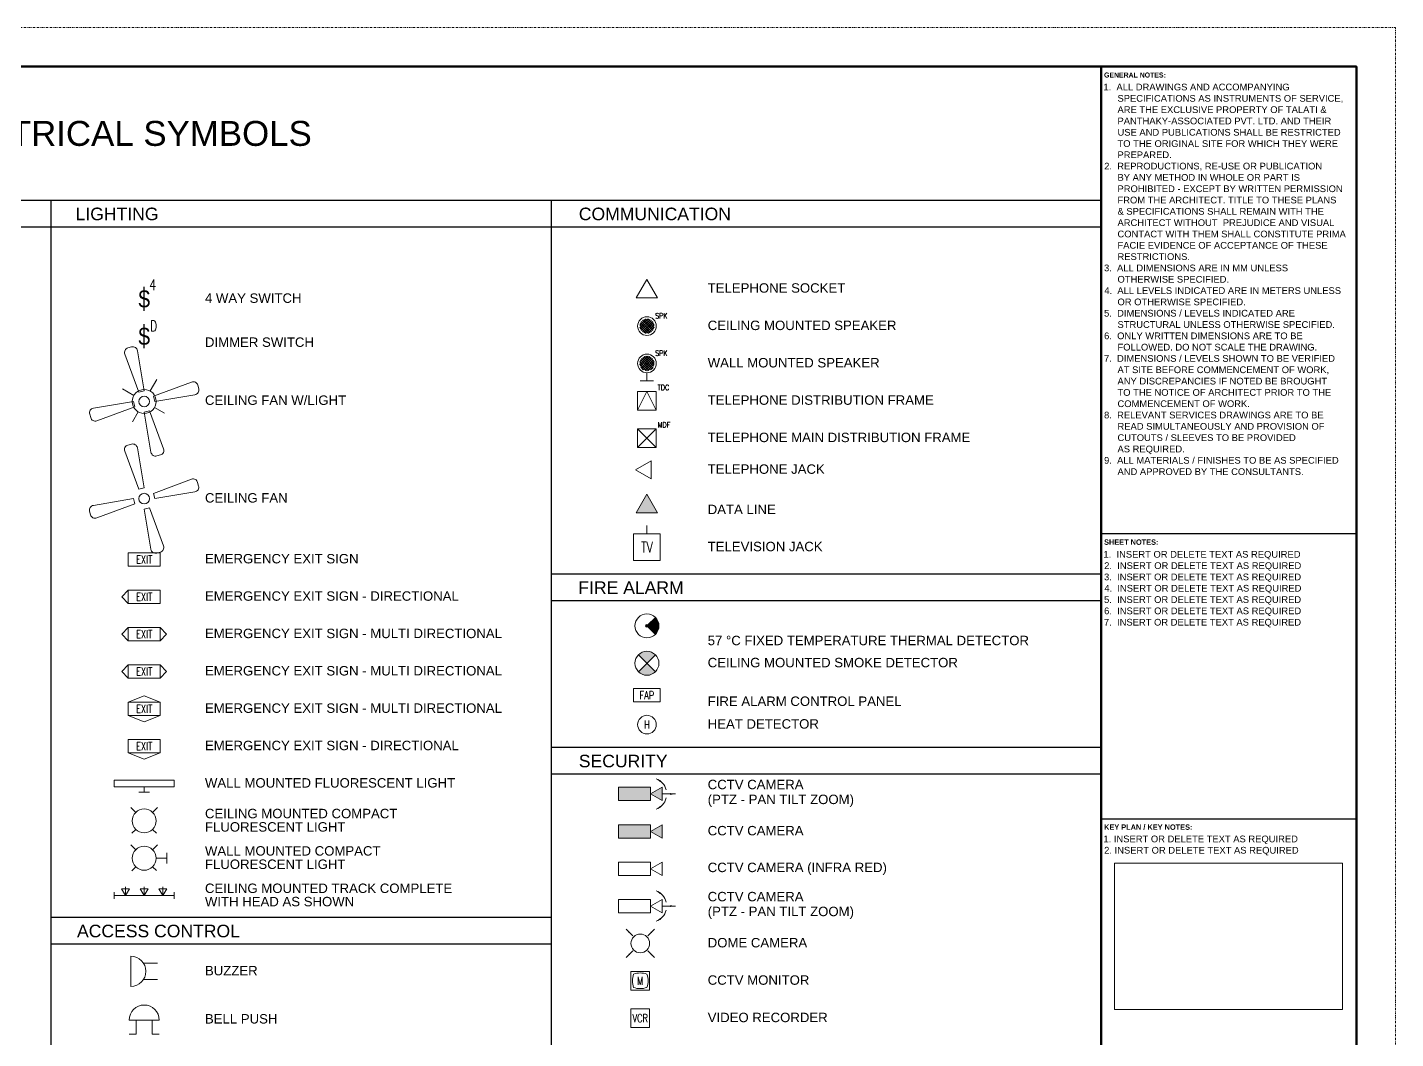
# Paper-space layout 'Symbols A2-2' of a CAD drawing. Header units: millimetres. Extents: x 0 to 597, y -80 to 435.
# Drawn here: x 248.6 to 597, y 177.5 to 435 of the extents above; entities that cross this region are included whole.
import ezdxf
from ezdxf.enums import TextEntityAlignment as Align

# ---------------------------------------------------------------- set-up
doc = ezdxf.new("R2010")
doc.units = ezdxf.units.MM
doc.linetypes.add('DASHDOT', pattern=[1, 0.5, -0.25, 0, -0.25])
for name, color, linetype, lineweight in [('E-ACCS', 152, 'Continuous', 5), ('E-CCTV', 8, 'Continuous', 5), ('E-CCTV-IDEN', 4, 'Continuous', 5), ('E-COMM', 255, 'Continuous', 5), ('E-COMM-IDEN', 4, 'Continuous', 5), ('E-LITE', 24, 'Continuous', 5), ('E-LITE-IDEN', 4, 'Continuous', 5), ('F-FIRE', 6, 'Continuous', 9), ('F-FIRE-IDEN', 4, 'Continuous', 9), ('G-ANNO-TEXT', 3, 'Continuous', 15), ('G-ANNO-TEXT-BOLD', 1, 'Continuous', 15), ('G-ANNO-TTLB', 7, 'Continuous', 50), ('G-PAPR-MEDM', 6, 'Continuous', 30), ('G-PAPR-THCK', 4, 'Continuous', 100), ('G-PAPR-THIN', 20, 'Continuous', 5)]:
    doc.layers.add(name, color=color, linetype=linetype, lineweight=lineweight)
doc.layers.add('G-ANNO-REFR', color=253, linetype='DASHDOT', lineweight=5, plot=False)
doc.styles.add('LLARGE', font='arial.ttf', dxfattribs={"height": 6.35})
doc.styles.add('MEDIUM', font='arial.ttf', dxfattribs={"height": 3.2})
doc.styles.add('NOTES', font='arial.ttf', dxfattribs={"height": 2})
doc.styles.add('NOTES_ROMANS', font='romans.shx', dxfattribs={"width": 0.75})
doc.styles.add('Small text', font='arial.ttf', dxfattribs={"height": 2.4})
doc.styles.get("Standard").update_dxf_attribs({"font": 'swissc.ttf'})
doc.styles.add('SUB-TITLE', font='swisscb.ttf')
doc.styles.add('SUB-TITLE-2', font='swissc.ttf')
doc.styles.add('TITLE', font='swisscb.ttf')

# ---------------------------------------------------------------- blocks, each defined once
blk = doc.blocks.new('KEY CONTAINER')
blk.add_lwpolyline([(0, 0), (67.86, 0), (67.86, 43.58), (0, 43.58)], close=True)
blk = doc.blocks.new('*U221')
at = {"layer": 'G-ANNO-REFR'}
blk.add_lwpolyline([(0, 0), (597, 0), (597, 435), (0, 435)], close=True, dxfattribs=at)
at = {"layer": 'G-PAPR-MEDM'}
for points in [[(522, 306.09), (587, 306.09)], [(522, 233.49), (587, 233.49)]]:
    blk.add_lwpolyline(points, dxfattribs=at)
at = {"layer": 'G-PAPR-THCK'}
blk.add_lwpolyline([(20, 425), (587, 425), (587, 10), (20, 10)], close=True, dxfattribs=at)
blk.add_lwpolyline([(522, 10), (522, 425)], dxfattribs=at)
at = {"layer": 'G-PAPR-THIN'}
blk.add_lwpolyline([(522, 425), (587, 425), (587, 10), (522, 10)], close=True, dxfattribs=at)
at = {"layer": 'G-PAPR-THIN', "xscale": 0.8552631579099921, "yscale": 0.8552631579099921, "zscale": 0.8552631579099921}
blk.add_blockref('KEY CONTAINER', (525.42, 184.92), dxfattribs=at)
at = {"layer": 'G-ANNO-TEXT'}
for tag, p, height, style in [('GENERAL_NOTES_001', (522.6, 418.95), 1.71, 'NOTES'), ('GENERAL_NOTES_002', (522.86, 416.07), 1.71, 'NOTES'), ('GENERAL_NOTES_003', (522.86, 413.19), 1.71, 'NOTES'), ('GENERAL_NOTES_004', (522.86, 410.31), 1.71, 'NOTES'), ('GENERAL_NOTES_005', (522.86, 407.43), 1.71, 'NOTES'), ('GENERAL_NOTES_006', (522.86, 404.55), 1.71, 'NOTES'), ('GENERAL_NOTES_007', (522.86, 401.7), 1.71, 'NOTES'), ('GENERAL_NOTES_008', (522.79, 398.82), 1.71, 'NOTES'), ('GENERAL_NOTES_009', (522.86, 395.93), 1.71, 'NOTES'), ('GENERAL_NOTES_010', (522.86, 393.05), 1.71, 'NOTES'), ('GENERAL_NOTES_011', (522.86, 390.17), 1.71, 'NOTES'), ('GENERAL_NOTES_012', (522.86, 387.29), 1.71, 'NOTES'), ('GENERAL_NOTES_013', (522.86, 384.41), 1.71, 'NOTES'), ('GENERAL_NOTES_014', (522.86, 381.53), 1.71, 'NOTES'), ('GENERAL_NOTES_015', (522.86, 378.65), 1.71, 'NOTES'), ('GENERAL_NOTES_016', (522.86, 375.77), 1.71, 'NOTES'), ('GENERAL_NOTES_017', (522.75, 372.89), 1.71, 'NOTES'), ('GENERAL_NOTES_018', (522.86, 370), 1.71, 'NOTES'), ('GENERAL_NOTES_019', (522.82, 367.12), 1.71, 'NOTES'), ('GENERAL_NOTES_020', (522.86, 364.24), 1.71, 'NOTES'), ('GENERAL_NOTES_021', (522.76, 361.36), 1.71, 'NOTES'), ('GENERAL_NOTES_022', (522.86, 358.48), 1.71, 'NOTES'), ('GENERAL_NOTES_023', (522.77, 355.6), 1.71, 'NOTES'), ('GENERAL_NOTES_024', (522.86, 352.72), 1.71, 'NOTES'), ('GENERAL_NOTES_025', (522.74, 349.84), 1.71, 'NOTES'), ('GENERAL_NOTES_026', (522.86, 346.96), 1.71, 'NOTES'), ('GENERAL_NOTES_027', (522.86, 344.07), 1.71, 'NOTES'), ('GENERAL_NOTES_028', (522.86, 341.19), 1.71, 'NOTES'), ('GENERAL_NOTES_029', (522.86, 338.31), 1.71, 'NOTES'), ('GENERAL_NOTES_030', (522.76, 335.43), 1.71, 'NOTES'), ('GENERAL_NOTES_031', (522.86, 332.55), 1.71, 'NOTES'), ('GENERAL_NOTES_032', (522.86, 329.67), 1.71, 'NOTES'), ('GENERAL_NOTES_033', (522.86, 326.79), 1.71, 'NOTES'), ('GENERAL_NOTES_034', (522.76, 323.91), 1.71, 'NOTES'), ('GENERAL_NOTES_035', (522.86, 321.02), 1.71, 'NOTES'), ('SHEET_NOTES_001', (522.6, 299.97), 1.71, 'NOTES'), ('SHEET_NOTES_002', (522.79, 297.09), 1.71, 'NOTES'), ('SHEET_NOTES_003', (522.75, 294.21), 1.71, 'NOTES'), ('SHEET_NOTES_004', (522.82, 291.33), 1.71, 'NOTES'), ('SHEET_NOTES_005', (522.76, 288.45), 1.71, 'NOTES'), ('SHEET_NOTES_006', (522.77, 285.57), 1.71, 'NOTES'), ('SHEET_NOTES_007', (522.74, 282.68), 1.71, 'NOTES'), ('KEY_NOTES_001', (522.6, 227.5), 1.71, 'NOTES'), ('KEY_NOTES_002', (522.79, 224.62), 1.71, 'NOTES'), ('CLIENTNAME', (522.76, 103.62), 2.57, 'SUB-TITLE-2'), ('CLIENTADDRESS1', (522.76, 100.14), 1.71, 'SUB-TITLE-2'), ('CLIENTADDRESS2', (522.76, 97.24), 1.71, 'SUB-TITLE-2'), ('CLIENTPHONE', (522.76, 94.39), 1.71, 'SUB-TITLE-2'), ('DRAWING_NO', (538.25, 58.25), 3.42, 'SUB-TITLE-2')]:
    blk.add_attdef(tag, p, '', height=height, dxfattribs=dict(at, style=style))
at = {"layer": 'G-ANNO-TEXT', "style": 'SUB-TITLE-2'}
for tag, p in [('REV_NO14', (524.7, 172.4)), ('REV_DATE14', (532.24, 172.4)), ('DRAWN_BY14', (542.01, 172.4)), ('CHECKED_BY14', (552.92, 172.4)), ('REV_NO13', (524.7, 168.98)), ('REV_DATE13', (532.24, 168.98)), ('DRAWN_BY13', (542.01, 168.98)), ('CHECKED_BY13', (552.92, 168.98)), ('REV_NO12', (524.7, 165.56)), ('REV_DATE12', (532.24, 165.56)), ('DRAWN_BY12', (542.01, 165.56)), ('CHECKED_BY12', (552.92, 165.56)), ('REV_NO11', (524.7, 162.14)), ('REV_DATE11', (532.24, 162.14)), ('DRAWN_BY11', (542.01, 162.14)), ('CHECKED_BY11', (552.92, 162.14)), ('REV_NO10', (524.7, 158.72)), ('REV_DATE10', (532.24, 158.72)), ('DRAWN_BY10', (542.01, 158.72)), ('CHECKED_BY10', (552.92, 158.72)), ('REV_NO9', (524.7, 155.3)), ('REV_DATE9', (532.24, 155.3)), ('DRAWN_BY9', (542.01, 155.3)), ('CHECKED_BY9', (552.92, 155.3)), ('REV_NO8', (524.7, 151.88)), ('REV_DATE8', (532.24, 151.88)), ('DRAWN_BY8', (542.01, 151.88)), ('CHECKED_BY8', (552.92, 151.88)), ('REV_NO7', (524.7, 148.46)), ('REV_DATE7', (532.24, 148.46)), ('DRAWN_BY7', (542.01, 148.46)), ('CHECKED_BY7', (552.92, 148.46)), ('REV_NO6', (524.7, 145.03)), ('REV_DATE6', (532.24, 145.03)), ('DRAWN_BY6', (542.01, 145.03)), ('CHECKED_BY6', (552.92, 145.03)), ('REV_NO5', (524.7, 141.61)), ('REV_DATE5', (532.24, 141.61)), ('DRAWN_BY5', (542.01, 141.61)), ('CHECKED_BY5', (552.92, 141.61)), ('REV_NO4', (524.7, 138.19)), ('REV_DATE4', (532.24, 138.19)), ('DRAWN_BY4', (542.01, 138.19)), ('CHECKED_BY4', (552.92, 138.19)), ('REV_NO3', (524.7, 134.77)), ('REV_DATE3', (532.24, 134.77)), ('DRAWN_BY3', (542.01, 134.77)), ('CHECKED_BY3', (552.92, 134.77)), ('REV_NO2', (524.7, 131.35)), ('REV_DATE2', (532.24, 131.35)), ('DRAWN_BY2', (542.01, 131.35)), ('CHECKED_BY2', (552.92, 131.35)), ('REV_NO1', (524.7, 127.93)), ('REV_DATE1', (532.24, 127.93)), ('DRAWN_BY1', (542.01, 127.93)), ('CHECKED_BY1', (552.92, 127.93)), ('REV_NO0', (524.7, 124.51)), ('REV_DATE0', (532.24, 124.51)), ('DRAWN_BY0', (542.01, 124.51)), ('CHECKED_BY0', (552.92, 124.51))]:
    blk.add_attdef(tag, text='', height=1.37, dxfattribs=at).set_placement(p, align=Align.MIDDLE)
for tag, p in [('REV_DESCRIPTION14', (559.75, 172.4)), ('REV_DESCRIPTION13', (559.75, 168.98)), ('REV_DESCRIPTION12', (559.75, 165.56)), ('REV_DESCRIPTION11', (559.75, 162.14)), ('REV_DESCRIPTION10', (559.75, 158.72)), ('REV_DESCRIPTION9', (559.75, 155.3)), ('REV_DESCRIPTION8', (559.75, 151.88)), ('REV_DESCRIPTION7', (559.75, 148.46)), ('REV_DESCRIPTION6', (559.75, 145.03)), ('REV_DESCRIPTION5', (559.75, 141.61)), ('REV_DESCRIPTION4', (559.75, 138.19)), ('REV_DESCRIPTION3', (559.75, 134.77)), ('REV_DESCRIPTION2', (559.75, 131.35)), ('REV_DESCRIPTION1', (559.75, 127.93)), ('REV_DESCRIPTION0', (559.75, 124.51))]:
    blk.add_attdef(tag, text='', height=1.37, dxfattribs=at).set_placement(p, align=Align.MIDDLE_LEFT)
for tag, p in [('PROJECT_NAME1', (538.25, 91.88)), ('PROJECT_NAME2', (538.25, 88.46)), ('PROJECT_CODE', (538.25, 84.41)), ('RELEASE', (538.25, 80.62)), ('STAGE', (538.25, 76.76)), ('DRAWING_TITLE', (538.25, 72.91))]:
    blk.add_attdef(tag, text='', height=2.05, dxfattribs=at).set_placement(p, align=Align.TOP_LEFT)
at = {"layer": 'G-ANNO-TEXT'}
for tag, height, style, p in [('CURRENT_REV', 3.42, 'TITLE', (579.3, 58.25)), ('DRAWN_BY', 2.05, 'SUB-TITLE-2', (529.7, 50.63)), ('CHECKED_BY', 2.05, 'SUB-TITLE-2', (545.95, 50.63)), ('SCALE', 2.05, 'SUB-TITLE-2', (563.05, 50.63)), ('ISSUE_DATE', 2.05, 'SUB-TITLE-2', (579.3, 50.63))]:
    blk.add_attdef(tag, text='', height=height, dxfattribs=dict(at, style=style)).set_placement(p, align=Align.CENTER)
at = {"layer": 'G-ANNO-TEXT', "style": 'SUB-TITLE'}
blk.add_attdef('FILE_NAME', text='', height=1.37, rotation=90, dxfattribs=at).set_placement((587.85, 19.35), align=Align.TOP_LEFT)
at = {"layer": 'G-PAPR-MEDM', "style": 'TITLE'}
blk.add_text('GENERAL NOTES:', height=1.2829, dxfattribs=at).set_placement((522.76, 422.22))
at = {"layer": 'G-PAPR-MEDM', "lineweight": 50, "style": 'TITLE'}
for s, p in [('SHEET NOTES:', (522.76, 303.25)), ('KEY PLAN / KEY NOTES:', (522.76, 230.68))]:
    blk.add_text(s, height=1.3684, dxfattribs=at).set_placement(p)
blk = doc.blocks.new('4 WAY SWITCH')
at = {"lineweight": -3}
blk.add_line((0, 0), (0, 9), dxfattribs=at)
at = {"style": 'NOTES_ROMANS', "width": 0.75}
blk.add_text('4', height=4, dxfattribs=at).set_placement((1.88, 9.82), align=Align.MIDDLE_LEFT)
blk.add_text('S', height=6.3).set_placement((0, 4.5), align=Align.MIDDLE)
blk = doc.blocks.new('DIMMER SWITCH')
at = {"lineweight": -3}
blk.add_line((0, 0), (0, 9), dxfattribs=at)
at = {"style": 'NOTES_ROMANS', "width": 0.75}
blk.add_text('D', height=4, dxfattribs=at).set_placement((2.2, 8.35), align=Align.MIDDLE_LEFT)
blk.add_text('S', height=6.3).set_placement((0, 4.5), align=Align.MIDDLE)
blk = doc.blocks.new('CEILING FAN')
for p, q in [((-0.68, 20.94), (0.73, 20.94)), ((-20.94, -0.68), (-20.94, 0.73)), ((-3.87, -1), (-3.87, 1.02)), ((-1, 3.87), (1.02, 3.87)), ((3.87, 1), (3.87, -1.02)), ((20.94, 0.68), (20.94, -0.73)), ((1, -3.87), (-1.02, -3.87)), ((0.68, -20.94), (-0.73, -20.94))]:
    blk.add_line(p, q)
at = {"lineweight": -2}
for p, q in [((-1, 3.87), (-2.42, 19.03)), ((1.02, 3.87), (2.47, 19.02)), ((-3.87, 1.02), (-19.02, 2.47)), ((3.87, 1), (19.03, 2.42)), ((-3.87, -1), (-19.03, -2.42)), ((-1.02, -3.87), (-2.47, -19.02)), ((1, -3.87), (2.42, -19.03)), ((3.87, -1.02), (19.02, -2.47))]:
    blk.add_line(p, q, dxfattribs=at)
blk.add_circle((0, 0), 2, dxfattribs=at)
for centre, start, end in [((-0.68, 19.19), 90, 185.3597), ((0.73, 19.19), 354.5375, 90), ((-19.19, 0.73), 84.5375, 180), ((19.19, 0.68), 0, 95.3597), ((-19.19, -0.68), 180, 275.3597), ((19.19, -0.73), 264.5375, 0), ((-0.73, -19.19), 174.5375, 270), ((0.68, -19.19), 270, 5.3597)]:
    blk.add_arc(centre, 1.75, start, end, dxfattribs=at)
blk = doc.blocks.new('CEILING FAN W-LIGHT')
for p, q in [((-0.68, 20.94), (0.73, 20.94)), ((-20.94, -0.68), (-20.94, 0.73)), ((-3.87, -1), (-3.87, 1.02)), ((-1, 3.87), (1.02, 3.87)), ((3.87, 1), (3.87, -1.02)), ((20.94, 0.68), (20.94, -0.73)), ((1, -3.87), (-1.02, -3.87)), ((0.68, -20.94), (-0.73, -20.94))]:
    blk.add_line(p, q)
at = {"lineweight": -2}
for p, q in [((-1, 3.87), (-2.42, 19.03)), ((1.02, 3.87), (2.47, 19.02)), ((-3.17, 3.17), (-6.67, 6.67)), ((3.22, 3.22), (6.7, 6.7)), ((-3.87, 1.02), (-19.02, 2.47)), ((3.87, 1), (19.03, 2.42)), ((-3.87, -1), (-19.03, -2.42)), ((-3.22, -3.22), (-6.2, -6.2)), ((-1.02, -3.87), (-2.47, -19.02)), ((1, -3.87), (2.42, -19.03)), ((3.17, -3.17), (6.19, -6.19)), ((3.87, -1.02), (19.02, -2.47))]:
    blk.add_line(p, q, dxfattribs=at)
for radius in [4.49, 2]:
    blk.add_circle((0, 0), radius, dxfattribs=at)
for centre, start, end in [((-0.68, 19.19), 90, 185.3597), ((0.73, 19.19), 354.5375, 90), ((-19.19, 0.73), 84.5375, 180), ((19.19, 0.68), 0, 95.3597), ((-19.19, -0.68), 180, 275.3597), ((19.19, -0.73), 264.5375, 0), ((-0.73, -19.19), 174.5375, 270), ((0.68, -19.19), 270, 5.3597)]:
    blk.add_arc(centre, 1.75, start, end, dxfattribs=at)
blk = doc.blocks.new('TELEPHONE JACK')
for p, q in [((5.85, 3.38), (0, 0)), ((0, 0), (5.85, -3.38)), ((5.85, -3.38), (5.85, 3.38))]:
    blk.add_line(p, q)
blk = doc.blocks.new('TELEVISION JACK')
blk.add_line((0, 10), (0, 13.17))
blk.add_lwpolyline([(-5, 0), (-5, 10), (5, 10), (5, 0)], close=True)
at = {"style": 'NOTES_ROMANS', "width": 0.75}
blk.add_text('TV', height=4, dxfattribs=at).set_placement((0, 5), align=Align.MIDDLE_CENTER)
blk = doc.blocks.new('Buzzer')
for p, q in [((0, 5.63), (0, -5.63)), ((4.76, 3), (10, 3)), ((4.76, -3), (10, -3))]:
    blk.add_line(p, q)
blk.add_arc((0, 0), 5.63, 270, 90)
blk = doc.blocks.new('Bell Push')
for p, q in [((-5.63, 5.24), (5.63, 5.24)), ((-3, 5.24), (-3, 0)), ((3, 5.24), (3, 0)), ((-3, 0), (-5.63, 0)), ((3, 0), (5.63, 0))]:
    blk.add_line(p, q)
blk.add_arc((0, 5.24), 5.63, 0, 180)
blk = doc.blocks.new('Data Line')
h = blk.add_hatch(color=256)
h.dxf.hatch_style = 1
h.paths.add_polyline_path([(0, 6.93), (-4, 0), (4, 0)])
blk.add_lwpolyline([(0, 6.93), (-4, 0), (4, 0)], close=True)
blk = doc.blocks.new('Wall Mounted Fluorescent Light')
for p, q in [((11.24, 1.25), (-11.24, 1.25)), ((-11.24, 1.25), (-11.24, -1.25)), ((11.24, 1.25), (11.24, -1.25)), ((11.24, -1.25), (-11.24, -1.25)), ((-2, -3.25), (2, -3.25)), ((0, -1.25), (0, -3.25))]:
    blk.add_line(p, q)
blk = doc.blocks.new('CEILING MOUNTED COMPACT FLUORESCENT LIGHT')
at = {"lineweight": -2}
for p, q in [((-3.17, 3.17), (-5, 5)), ((3.17, 3.17), (5.02, 5.02)), ((-3.17, -3.17), (-4.65, -4.65)), ((3.17, -3.17), (4.64, -4.64))]:
    blk.add_line(p, q, dxfattribs=at)
blk.add_circle((0, 0), 4.49, dxfattribs=at)
blk = doc.blocks.new('WALL MOUNTED COMPACT FLUORESCENT LIGHT')
at = {"lineweight": -2}
for p, q in [((-3.17, 3.17), (-5, 5)), ((3.17, 3.17), (5.02, 5.02)), ((-3.17, -3.17), (-4.65, -4.65)), ((3.17, -3.17), (4.64, -4.64))]:
    blk.add_line(p, q, dxfattribs=at)
for p, q in [((4.49, 0), (8.49, 0)), ((8.49, -2), (8.49, 2))]:
    blk.add_line(p, q)
blk.add_circle((0, 0), 4.49, dxfattribs=at)
blk = doc.blocks.new('57 °C FIXED TEMPERATURE THERMAL DETECTOR')
h = blk.add_hatch(color=256)
h.dxf.hatch_style = 1
h.paths.add_polyline_path([(4.49, 0, 0.198912), (3.17, 3.17), (0.35, 0.35, 2.414214), (0.35, -0.35), (3.17, -3.17, 0.198912)])
at = {"lineweight": -2}
for p, q in [((0.35, 0.35), (3.17, 3.17)), ((0.35, -0.35), (3.17, -3.17))]:
    blk.add_line(p, q, dxfattribs=at)
blk.add_circle((0, 0), 4.49, dxfattribs=at)
blk.add_arc((0, 0), 0.5, 45, 315)
blk = doc.blocks.new('CEILING MOUNTED SMOKE DETECTOR')
h = blk.add_hatch(color=256)
h.dxf.hatch_style = 1
h.paths.add_polyline_path([(3.17, 3.17, 0.414214), (-3.17, 3.17), (0, 0)])
h.paths.add_polyline_path([(-3.17, -3.17, 0.414214), (3.17, -3.17), (0, 0)])
at = {"lineweight": -2}
for p, q in [((-3.17, -3.17), (3.17, 3.17)), ((-3.17, 3.17), (3.17, -3.17))]:
    blk.add_line(p, q, dxfattribs=at)
blk.add_circle((0, 0), 4.49, dxfattribs=at)
blk = doc.blocks.new('C.C. T.V. CAMERA')
h = blk.add_hatch(color=256)
h.dxf.hatch_style = 1
h.paths.add_polyline_path([(12, -2.5), (12, 2.5), (0, 2.5), (0, -2.5)])
h.paths.add_polyline_path([(16.33, -2.5), (16.33, 2.5), (12, 0)])
for points in [[(0, -2.5), (12, -2.5), (12, 2.5), (0, 2.5)], [(16.33, -2.5), (16.33, 2.5), (12, 0)]]:
    blk.add_lwpolyline(points, close=True)
blk = doc.blocks.new('TELEPHONE SOCKET')
blk.add_lwpolyline([(0, 3.46), (-4, -3.46), (4, -3.46)], close=True)
blk = doc.blocks.new('CEILING MOUNTED SPEAKER')
h = blk.add_hatch()
h.set_pattern_fill('ANSI37', color=256, scale=5)
h.set_pattern_definition([(45, (-504.1049, -276.5), (-0.44194174, 0.44194174), []), (135, (-504.1049, -276.5), (-0.44194174, -0.44194174), [])])
edge = h.paths.add_edge_path()
edge.add_arc((0, 0), 2.75, 0, 360)
blk.add_circle((0, 0), 3.5)
at = {"layer": 'E-COMM-IDEN', "style": 'NOTES_ROMANS', "width": 0.75}
blk.add_text('SPK', height=2, dxfattribs=at).set_placement((3.08, 2.86))
blk = doc.blocks.new('WALL MOUNTED SPEAKER')
h = blk.add_hatch()
h.set_pattern_fill('ANSI37', color=256, scale=5)
h.set_pattern_definition([(45, (-504.1049, -270), (-0.44194174, 0.44194174), []), (135, (-504.1049, -270), (-0.44194174, -0.44194174), [])])
edge = h.paths.add_edge_path()
edge.add_arc((0, 6.5), 2.75, 0, 360)
for points in [[(-2.5, 0), (2.5, 0)], [(0, 3), (0, 0)]]:
    blk.add_lwpolyline(points)
blk.add_circle((0, 6.5), 3.5)
at = {"layer": 'E-COMM-IDEN', "style": 'NOTES_ROMANS', "width": 0.75}
blk.add_text('SPK', height=2, dxfattribs=at).set_placement((3.08, 9.36))
blk = doc.blocks.new('TELEPHONE DISTRIBUTION FRAME')
blk.add_lwpolyline([(-3.5, -3.5), (3.5, -3.5), (3.5, 3.5), (-3.5, 3.5)], close=True)
blk.add_lwpolyline([(-3.5, -3.5), (0, 3.5), (3.5, -3.5)])
at = {"layer": 'E-COMM-IDEN', "style": 'NOTES_ROMANS', "width": 0.75}
blk.add_text('TDC', height=2, dxfattribs=at).set_placement((4, 4))
blk = doc.blocks.new('TELEPHONE MAIN DISTRIBUTION FRAME')
for p, q in [((-3.5, 3.5), (3.5, -3.5)), ((3.5, 3.5), (-3.5, -3.5))]:
    blk.add_line(p, q)
blk.add_lwpolyline([(-3.5, -3.5), (3.5, -3.5), (3.5, 3.5), (-3.5, 3.5)], close=True)
at = {"layer": 'E-COMM-IDEN', "style": 'NOTES_ROMANS', "width": 0.75}
blk.add_text('MDF', height=2, dxfattribs=at).set_placement((4, 4))
blk = doc.blocks.new('CCTV CAMERA (PTZ - PAN TILT ZOOM)')
blk.add_lwpolyline([(5.67, 0), (10.67, 0)])
for start, end in [(14.302, 70.1044), (289.8956, 345.698)]:
    blk.add_arc((1.33, 0), 6.07, start, end)
for points in [[(4.99, 4.44), (3.4, 5.71), (5.31, 5.03)], [(8.67, 0.33), (10.67, 0), (8.67, -0.33)], [(4.99, -4.44), (3.4, -5.71), (5.31, -5.03)]]:
    blk.add_solid(points)
blk.add_blockref('C.C. T.V. CAMERA', (-10.67, 0))
blk = doc.blocks.new('HEAT DETECTOR')
blk.add_circle((0, 0), 3.5)
at = {"layer": 'F-FIRE-IDEN', "style": 'NOTES_ROMANS', "width": 0.75}
blk.add_text('H', height=3, dxfattribs=at).set_placement((0, 0), align=Align.MIDDLE_CENTER)
blk = doc.blocks.new('CCTV CAMERA (INFRA RED)')
for points in [[(0, -2.5), (12, -2.5), (12, 2.5), (0, 2.5)], [(16.33, -2.5), (16.33, 2.5), (12, 0)]]:
    blk.add_lwpolyline(points, close=True)
blk = doc.blocks.new('CCTV CAMERA INFRA RED (PTZ - PAN TILT ZOOM)')
for points in [[(0, -2.5), (12, -2.5), (12, 2.5), (0, 2.5)], [(16.33, -2.5), (16.33, 2.5), (12, 0)]]:
    blk.add_lwpolyline(points, close=True)
blk.add_lwpolyline([(16.33, 0), (21.33, 0)])
for start, end in [(14.302, 70.1044), (289.8956, 345.698)]:
    blk.add_arc((12, 0), 6.07, start, end)
for points in [[(15.65, 4.44), (14.07, 5.71), (15.98, 5.03)], [(19.33, 0.33), (21.33, 0), (19.33, -0.33)], [(15.65, -4.44), (14.07, -5.71), (15.98, -5.03)]]:
    blk.add_solid(points)
blk = doc.blocks.new('DOME CAMERA')
for p, q in [((-2.83, 2.83), (-5.3, 5.3)), ((2.83, 2.83), (5.3, 5.3)), ((-2.83, -2.83), (-5.3, -5.3)), ((2.83, -2.83), (5.3, -5.3))]:
    blk.add_line(p, q)
blk.add_circle((0, 0), 3.5)
for points in [[(-3.86, 4.27), (-5.3, 5.3), (-4.27, 3.86)], [(3.86, 4.27), (5.3, 5.3), (4.27, 3.86)], [(-3.86, -4.27), (-5.3, -5.3), (-4.27, -3.86)], [(3.86, -4.27), (5.3, -5.3), (4.27, -3.86)]]:
    blk.add_solid(points)
blk = doc.blocks.new('CCTV MONITOR')
blk.add_lwpolyline([(-3.5, -3.5), (3.5, -3.5), (3.5, 3.5), (-3.5, 3.5)], close=True)
for centre, start, end in [((4.52, 0), 160.4106, 199.5894), ((0, -4.52), 70.4106, 109.5894), ((-4.52, 0), 340.4106, 19.5894), ((0, 4.52), 250.4106, 289.5894)]:
    blk.add_arc(centre, 7.46, start, end)
at = {"layer": 'E-CCTV-IDEN', "style": 'NOTES_ROMANS', "width": 0.75}
blk.add_text('M', height=3, dxfattribs=at).set_placement((0, 0), align=Align.MIDDLE_CENTER)
blk = doc.blocks.new('VIDEO RECORDER')
blk.add_lwpolyline([(-3.5, -3.5), (3.5, -3.5), (3.5, 3.5), (-3.5, 3.5)], close=True)
at = {"layer": 'E-CCTV-IDEN', "style": 'NOTES_ROMANS', "width": 0.75}
blk.add_text('VCR', height=3, dxfattribs=at).set_placement((0, 0), align=Align.MIDDLE_CENTER)
blk = doc.blocks.new('EMERGENCY EXIT SIGN')
blk.add_lwpolyline([(-6, -2.5), (6, -2.5), (6, 2.5), (-6, 2.5)], close=True)
at = {"layer": 'E-LITE-IDEN', "insert": (0, 0), "char_height": 3, "width": 38.1729, "attachment_point": 5, "style": 'NOTES_ROMANS'}
blk.add_mtext('EXIT', dxfattribs=at)
blk = doc.blocks.new('EMERGENCY EXIT SIGN - DIRECTIONAL')
for p, q in [((-8.33, 0), (-6, 2.5)), ((-6, -2.5), (-8.33, 0))]:
    blk.add_line(p, q)
blk.add_lwpolyline([(-6, -2.5), (6, -2.5), (6, 2.5), (-6, 2.5)], close=True)
at = {"layer": 'E-LITE-IDEN', "insert": (0, 0), "char_height": 3, "width": 38.1729, "attachment_point": 5, "style": 'NOTES_ROMANS'}
blk.add_mtext('EXIT', dxfattribs=at)
blk = doc.blocks.new('EMERGENCY EXIT SIGN - MULTI DIRECTIONAL')
for p, q in [((-8.33, 0), (-6, 2.5)), ((-6, -2.5), (-8.33, 0)), ((8.33, 0), (6, 2.5)), ((6, -2.5), (8.33, 0))]:
    blk.add_line(p, q)
blk.add_lwpolyline([(-6, -2.5), (6, -2.5), (6, 2.5), (-6, 2.5)], close=True)
at = {"layer": 'E-LITE-IDEN', "insert": (0, 0), "char_height": 3, "width": 38.1729, "attachment_point": 5, "style": 'NOTES_ROMANS'}
blk.add_mtext('EXIT', dxfattribs=at)
blk = doc.blocks.new('EMERGENCY EXIT SIGN - MULTI DIRECTIONAL 1')
for p, q in [((-8.33, 0), (-6, 2.5)), ((-6, -2.5), (-8.33, 0)), ((8.33, 0), (6, 2.5)), ((6, -2.5), (8.33, 0))]:
    blk.add_line(p, q)
blk.add_lwpolyline([(-6, -2.5), (6, -2.5), (6, 2.5), (-6, 2.5)], close=True)
at = {"layer": 'E-LITE-IDEN', "insert": (0, 0), "char_height": 3, "width": 38.1729, "attachment_point": 5, "style": 'NOTES_ROMANS'}
blk.add_mtext('EXIT', dxfattribs=at)
blk = doc.blocks.new('EMERGENCY EXIT SIGN - MULTI DIRECTIONAL 2')
for p, q in [((0, 4.89), (-6, 2.5)), ((6, 2.5), (0, 4.89)), ((0, -4.89), (-6, -2.5)), ((6, -2.5), (0, -4.89))]:
    blk.add_line(p, q)
blk.add_lwpolyline([(-6, -2.5), (6, -2.5), (6, 2.5), (-6, 2.5)], close=True)
at = {"layer": 'E-LITE-IDEN', "insert": (0, 0), "char_height": 3, "width": 38.1729, "attachment_point": 5, "style": 'NOTES_ROMANS'}
blk.add_mtext('EXIT', dxfattribs=at)
blk = doc.blocks.new('EMERGENCY EXIT SIGN - DIRECTIONAL 1')
for p, q in [((0, -4.89), (-6, -2.5)), ((6, -2.5), (0, -4.89))]:
    blk.add_line(p, q)
blk.add_lwpolyline([(-6, -2.5), (6, -2.5), (6, 2.5), (-6, 2.5)], close=True)
at = {"layer": 'E-LITE-IDEN', "insert": (0, 0), "char_height": 3, "width": 38.1729, "attachment_point": 5, "style": 'NOTES_ROMANS'}
blk.add_mtext('EXIT', dxfattribs=at)
blk = doc.blocks.new('FIRE ALARM CONTROL PANEL')
for p, q in [((5, 2.5), (-5, 2.5)), ((-5, 2.5), (-5, -2.5)), ((5, -2.5), (5, 2.5)), ((-5, -2.5), (5, -2.5))]:
    blk.add_line(p, q)
at = {"layer": 'F-FIRE-IDEN', "style": 'NOTES_ROMANS', "width": 0.75}
blk.add_text('FAP', height=3, dxfattribs=at).set_placement((0, 0), align=Align.MIDDLE_CENTER)

psp = doc.layouts.new('Symbols A2-2')

# ---------------------------------------------------------------- linework, layer by layer
at = {"layer": 'E-LITE'}
for p, q in [((273.59, 213.91), (273.59, 216.12)), ((278.35, 213.91), (278.35, 216.12)), ((283.1, 213.91), (283.1, 216.12)), ((270.71, 214.76), (270.71, 213.06)), ((270.71, 213.91), (285.98, 213.91)), ((285.98, 214.76), (285.98, 213.06))]:
    psp.add_line(p, q, dxfattribs=at)
for points in [[(272.57, 215.68), (274.61, 215.68), (273.59, 213.91)], [(277.33, 215.68), (279.37, 215.68), (278.35, 213.91)], [(284.12, 215.68), (282.09, 215.68), (283.1, 213.91)]]:
    psp.add_lwpolyline(points, close=True, dxfattribs=at)
at = {"layer": 'G-PAPR-MEDM'}
for p, q in [((20, 391), (522, 391)), ((254.58, 391), (254.58, 10)), ((381.98, 391), (381.98, 10)), ((20, 384.21), (522, 384.21)), ((381.98, 295.84), (522, 295.84)), ((381.98, 289.04), (522, 289.04)), ((381.98, 251.69), (522, 251.69)), ((381.98, 244.89), (522, 244.89)), ((254.58, 208.4), (381.98, 208.4)), ((254.58, 201.61), (381.98, 201.61))]:
    psp.add_line(p, q, dxfattribs=at)

# ---------------------------------------------------------------- block references
at = {"layer": 'E-ACCS', "xscale": 0.6794554381932817, "yscale": 0.6794554381932817, "zscale": 0.6794554381932817}
for name, p in [('Buzzer', (274.96, 194.64)), ('Bell Push', (278.36, 178.68))]:
    psp.add_blockref(name, p, dxfattribs=at)
at = {"layer": 'E-CCTV', "xscale": 0.6794554381932817, "yscale": 0.6794554381932817, "zscale": 0.6794554381932817}
for name, p in [('CCTV CAMERA (PTZ - PAN TILT ZOOM)', (406.37, 239.8)), ('C.C. T.V. CAMERA', (399.13, 230.28)), ('CCTV CAMERA (INFRA RED)', (399.13, 220.77)), ('CCTV CAMERA INFRA RED (PTZ - PAN TILT ZOOM)', (399.13, 211.26)), ('DOME CAMERA', (404.67, 201.75)), ('CCTV MONITOR', (404.67, 192.23)), ('VIDEO RECORDER', (404.67, 182.72))]:
    psp.add_blockref(name, p, dxfattribs=at)
at = {"layer": 'E-COMM', "xscale": 0.6794554381932817, "yscale": 0.6794554381932817, "zscale": 0.6794554381932817}
for name, p in [('TELEPHONE SOCKET', (406.37, 368.45)), ('CEILING MOUNTED SPEAKER', (406.37, 358.94)), ('WALL MOUNTED SPEAKER', (406.37, 345.01)), ('TELEPHONE DISTRIBUTION FRAME', (406.37, 339.92)), ('TELEPHONE MAIN DISTRIBUTION FRAME', (406.37, 330.4)), ('TELEPHONE JACK', (403.49, 322.34)), ('Data Line', (406.37, 311.42)), ('TELEVISION JACK', (406.37, 299.23))]:
    psp.add_blockref(name, p, dxfattribs=at)
at = {"layer": 'E-LITE', "xscale": 0.6794554381932817, "yscale": 0.6794554381932817, "zscale": 0.6794554381932817}
for name, p in [('4 WAY SWITCH', (278.36, 362.81)), ('DIMMER SWITCH', (278.36, 353.3)), ('EMERGENCY EXIT SIGN', (278.35, 299.53)), ('EMERGENCY EXIT SIGN - DIRECTIONAL', (278.35, 290.01)), ('EMERGENCY EXIT SIGN - MULTI DIRECTIONAL', (278.35, 280.5)), ('EMERGENCY EXIT SIGN - MULTI DIRECTIONAL 1', (278.35, 270.99)), ('EMERGENCY EXIT SIGN - MULTI DIRECTIONAL 2', (278.35, 261.48)), ('EMERGENCY EXIT SIGN - DIRECTIONAL 1', (278.35, 251.96)), ('Wall Mounted Fluorescent Light', (278.35, 242.45)), ('CEILING MOUNTED COMPACT FLUORESCENT LIGHT', (278.35, 232.94)), ('WALL MOUNTED COMPACT FLUORESCENT LIGHT', (278.35, 223.43))]:
    psp.add_blockref(name, p, dxfattribs=at)
at = {"layer": 'E-LITE', "xscale": 0.6794554381932817, "yscale": 0.6794554381932817, "zscale": 0.6794554381932817, "rotation": 15}
for name, p in [('CEILING FAN W-LIGHT', (278.36, 339.75)), ('CEILING FAN', (278.34, 315.01))]:
    psp.add_blockref(name, p, dxfattribs=at)
at = {"layer": 'F-FIRE', "xscale": 0.6794554381932817, "yscale": 0.6794554381932817, "zscale": 0.6794554381932817}
for name, p in [('57 °C FIXED TEMPERATURE THERMAL DETECTOR', (406.37, 282.6)), ('CEILING MOUNTED SMOKE DETECTOR', (406.37, 273.08)), ('FIRE ALARM CONTROL PANEL', (406.37, 264.94)), ('HEAT DETECTOR', (406.37, 257.46))]:
    psp.add_blockref(name, p, dxfattribs=at)
at = {"layer": 'G-ANNO-TTLB'}
ref = psp.add_blockref('*U221', (0, 0), dxfattribs=at)
ref.add_attrib('GENERAL_NOTES_001', '1.  ALL DRAWINGS AND ACCOMPANYING', (522.6, 418.95), dxfattribs={"layer": 'G-ANNO-TEXT', "height": 1.7105, "style": 'NOTES'})
ref.add_attrib('SHEET_NOTES_001', '1.  INSERT OR DELETE TEXT AS REQUIRED', (522.6, 299.97), dxfattribs={"layer": 'G-ANNO-TEXT', "height": 1.7105, "style": 'NOTES'})
ref.add_attrib('KEY_NOTES_001', '1. INSERT OR DELETE TEXT AS REQUIRED', (522.6, 227.5), dxfattribs={"layer": 'G-ANNO-TEXT', "height": 1.7105, "style": 'NOTES'})
ref.add_attrib('GENERAL_NOTES_002', '     SPECIFICATIONS AS INSTRUMENTS OF SERVICE,', (522.86, 416.07), dxfattribs={"layer": 'G-ANNO-TEXT', "height": 1.7105, "style": 'NOTES'})
ref.add_attrib('GENERAL_NOTES_003', '     ARE THE EXCLUSIVE PROPERTY OF TALATI &', (522.86, 413.19), dxfattribs={"layer": 'G-ANNO-TEXT', "height": 1.7105, "style": 'NOTES'})
ref.add_attrib('GENERAL_NOTES_004', '     PANTHAKY-ASSOCIATED PVT. LTD. AND THEIR', (522.86, 410.31), dxfattribs={"layer": 'G-ANNO-TEXT', "height": 1.7105, "style": 'NOTES'})
ref.add_attrib('GENERAL_NOTES_005', '     USE AND PUBLICATIONS SHALL BE RESTRICTED', (522.86, 407.43), dxfattribs={"layer": 'G-ANNO-TEXT', "height": 1.7105, "style": 'NOTES'})
ref.add_attrib('GENERAL_NOTES_006', '     TO THE ORIGINAL SITE FOR WHICH THEY WERE', (522.86, 404.55), dxfattribs={"layer": 'G-ANNO-TEXT', "height": 1.7105, "style": 'NOTES'})
ref.add_attrib('GENERAL_NOTES_007', '     PREPARED.', (522.86, 401.7), dxfattribs={"layer": 'G-ANNO-TEXT', "height": 1.7105, "style": 'NOTES'})
ref.add_attrib('GENERAL_NOTES_008', '2.  REPRODUCTIONS, RE-USE OR PUBLICATION', (522.79, 398.82), dxfattribs={"layer": 'G-ANNO-TEXT', "height": 1.7105, "style": 'NOTES'})
ref.add_attrib('GENERAL_NOTES_009', '     BY ANY METHOD IN WHOLE OR PART IS', (522.86, 395.93), dxfattribs={"layer": 'G-ANNO-TEXT', "height": 1.7105, "style": 'NOTES'})
ref.add_attrib('GENERAL_NOTES_010', '     PROHIBITED - EXCEPT BY WRITTEN PERMISSION', (522.86, 393.05), dxfattribs={"layer": 'G-ANNO-TEXT', "height": 1.7105, "style": 'NOTES'})
ref.add_attrib('GENERAL_NOTES_011', '     FROM THE ARCHITECT. TITLE TO THESE PLANS', (522.86, 390.17), dxfattribs={"layer": 'G-ANNO-TEXT', "height": 1.7105, "style": 'NOTES'})
ref.add_attrib('GENERAL_NOTES_012', '     & SPECIFICATIONS SHALL REMAIN WITH THE', (522.86, 387.29), dxfattribs={"layer": 'G-ANNO-TEXT', "height": 1.7105, "style": 'NOTES'})
ref.add_attrib('GENERAL_NOTES_013', '     ARCHITECT WITHOUT  PREJUDICE AND VISUAL', (522.86, 384.41), dxfattribs={"layer": 'G-ANNO-TEXT', "height": 1.7105, "style": 'NOTES'})
ref.add_attrib('GENERAL_NOTES_014', '     CONTACT WITH THEM SHALL CONSTITUTE PRIMA', (522.86, 381.53), dxfattribs={"layer": 'G-ANNO-TEXT', "height": 1.7105, "style": 'NOTES'})
ref.add_attrib('GENERAL_NOTES_015', '     FACIE EVIDENCE OF ACCEPTANCE OF THESE', (522.86, 378.65), dxfattribs={"layer": 'G-ANNO-TEXT', "height": 1.7105, "style": 'NOTES'})
ref.add_attrib('GENERAL_NOTES_016', '     RESTRICTIONS.', (522.86, 375.77), dxfattribs={"layer": 'G-ANNO-TEXT', "height": 1.7105, "style": 'NOTES'})
ref.add_attrib('GENERAL_NOTES_017', '3.  ALL DIMENSIONS ARE IN MM UNLESS', (522.75, 372.89), dxfattribs={"layer": 'G-ANNO-TEXT', "height": 1.7105, "style": 'NOTES'})
ref.add_attrib('GENERAL_NOTES_018', '     OTHERWISE SPECIFIED.', (522.86, 370), dxfattribs={"layer": 'G-ANNO-TEXT', "height": 1.7105, "style": 'NOTES'})
ref.add_attrib('GENERAL_NOTES_019', '4.  ALL LEVELS INDICATED ARE IN METERS UNLESS', (522.82, 367.12), dxfattribs={"layer": 'G-ANNO-TEXT', "height": 1.7105, "style": 'NOTES'})
ref.add_attrib('GENERAL_NOTES_020', '     OR OTHERWISE SPECIFIED.', (522.86, 364.24), dxfattribs={"layer": 'G-ANNO-TEXT', "height": 1.7105, "style": 'NOTES'})
ref.add_attrib('GENERAL_NOTES_021', '5.  DIMENSIONS / LEVELS INDICATED ARE', (522.76, 361.36), dxfattribs={"layer": 'G-ANNO-TEXT', "height": 1.7105, "style": 'NOTES'})
ref.add_attrib('GENERAL_NOTES_022', '     STRUCTURAL UNLESS OTHERWISE SPECIFIED.', (522.86, 358.48), dxfattribs={"layer": 'G-ANNO-TEXT', "height": 1.7105, "style": 'NOTES'})
ref.add_attrib('GENERAL_NOTES_023', '6.  ONLY WRITTEN DIMENSIONS ARE TO BE', (522.77, 355.6), dxfattribs={"layer": 'G-ANNO-TEXT', "height": 1.7105, "style": 'NOTES'})
ref.add_attrib('GENERAL_NOTES_024', '     FOLLOWED. DO NOT SCALE THE DRAWING.', (522.86, 352.72), dxfattribs={"layer": 'G-ANNO-TEXT', "height": 1.7105, "style": 'NOTES'})
ref.add_attrib('GENERAL_NOTES_025', '7.  DIMENSIONS / LEVELS SHOWN TO BE VERIFIED', (522.74, 349.84), dxfattribs={"layer": 'G-ANNO-TEXT', "height": 1.7105, "style": 'NOTES'})
ref.add_attrib('GENERAL_NOTES_026', '     AT SITE BEFORE COMMENCEMENT OF WORK,', (522.86, 346.96), dxfattribs={"layer": 'G-ANNO-TEXT', "height": 1.7105, "style": 'NOTES'})
ref.add_attrib('GENERAL_NOTES_027', '     ANY DISCREPANCIES IF NOTED BE BROUGHT', (522.86, 344.07), dxfattribs={"layer": 'G-ANNO-TEXT', "height": 1.7105, "style": 'NOTES'})
ref.add_attrib('GENERAL_NOTES_028', '     TO THE NOTICE OF ARCHITECT PRIOR TO THE', (522.86, 341.19), dxfattribs={"layer": 'G-ANNO-TEXT', "height": 1.7105, "style": 'NOTES'})
ref.add_attrib('GENERAL_NOTES_029', '     COMMENCEMENT OF WORK.', (522.86, 338.31), dxfattribs={"layer": 'G-ANNO-TEXT', "height": 1.7105, "style": 'NOTES'})
ref.add_attrib('GENERAL_NOTES_030', '8.  RELEVANT SERVICES DRAWINGS ARE TO BE', (522.76, 335.43), dxfattribs={"layer": 'G-ANNO-TEXT', "height": 1.7105, "style": 'NOTES'})
ref.add_attrib('GENERAL_NOTES_031', '     READ SIMULTANEOUSLY AND PROVISION OF', (522.86, 332.55), dxfattribs={"layer": 'G-ANNO-TEXT', "height": 1.7105, "style": 'NOTES'})
ref.add_attrib('GENERAL_NOTES_032', '     CUTOUTS / SLEEVES TO BE PROVIDED', (522.86, 329.67), dxfattribs={"layer": 'G-ANNO-TEXT', "height": 1.7105, "style": 'NOTES'})
ref.add_attrib('GENERAL_NOTES_033', '     AS REQUIRED.', (522.86, 326.79), dxfattribs={"layer": 'G-ANNO-TEXT', "height": 1.7105, "style": 'NOTES'})
ref.add_attrib('GENERAL_NOTES_034', '9.  ALL MATERIALS / FINISHES TO BE AS SPECIFIED', (522.76, 323.91), dxfattribs={"layer": 'G-ANNO-TEXT', "height": 1.7105, "style": 'NOTES'})
ref.add_attrib('GENERAL_NOTES_035', '     AND APPROVED BY THE CONSULTANTS.', (522.86, 321.02), dxfattribs={"layer": 'G-ANNO-TEXT', "height": 1.7105, "style": 'NOTES'})
ref.add_attrib('SHEET_NOTES_002', '2.  INSERT OR DELETE TEXT AS REQUIRED', (522.79, 297.09), dxfattribs={"layer": 'G-ANNO-TEXT', "height": 1.7105, "style": 'NOTES'})
ref.add_attrib('SHEET_NOTES_003', '3.  INSERT OR DELETE TEXT AS REQUIRED', (522.75, 294.21), dxfattribs={"layer": 'G-ANNO-TEXT', "height": 1.7105, "style": 'NOTES'})
ref.add_attrib('SHEET_NOTES_004', '4.  INSERT OR DELETE TEXT AS REQUIRED', (522.82, 291.33), dxfattribs={"layer": 'G-ANNO-TEXT', "height": 1.7105, "style": 'NOTES'})
ref.add_attrib('SHEET_NOTES_005', '5.  INSERT OR DELETE TEXT AS REQUIRED', (522.76, 288.45), dxfattribs={"layer": 'G-ANNO-TEXT', "height": 1.7105, "style": 'NOTES'})
ref.add_attrib('SHEET_NOTES_006', '6.  INSERT OR DELETE TEXT AS REQUIRED', (522.77, 285.57), dxfattribs={"layer": 'G-ANNO-TEXT', "height": 1.7105, "style": 'NOTES'})
ref.add_attrib('SHEET_NOTES_007', '7.  INSERT OR DELETE TEXT AS REQUIRED', (522.74, 282.68), dxfattribs={"layer": 'G-ANNO-TEXT', "height": 1.7105, "style": 'NOTES'})
ref.add_attrib('KEY_NOTES_002', '2. INSERT OR DELETE TEXT AS REQUIRED', (522.79, 224.62), dxfattribs={"layer": 'G-ANNO-TEXT', "height": 1.7105, "style": 'NOTES'})

# ---------------------------------------------------------------- texts
at = {"layer": 'G-ANNO-TEXT', "style": 'Small text'}
for s, p in [('TELEPHONE SOCKET', (421.84, 367.44)), ('4 WAY SWITCH', (293.83, 364.85)), ('CEILING MOUNTED SPEAKER', (421.84, 357.92)), ('DIMMER SWITCH', (293.83, 353.64)), ('WALL MOUNTED SPEAKER', (421.84, 348.41)), ('CEILING FAN W/LIGHT', (293.83, 338.87)), ('TELEPHONE DISTRIBUTION FRAME', (421.84, 338.9)), ('TELEPHONE MAIN DISTRIBUTION FRAME', (421.84, 329.39)), ('TELEPHONE JACK', (421.84, 321.32)), ('CEILING FAN', (293.83, 314)), ('DATA LINE', (421.84, 311.06)), ('TELEVISION JACK', (421.84, 301.61)), ('EMERGENCY EXIT SIGN', (293.83, 298.51)), ('EMERGENCY EXIT SIGN - DIRECTIONAL', (293.83, 289)), ('EMERGENCY EXIT SIGN - MULTI DIRECTIONAL', (293.83, 279.48)), ('57 °C FIXED TEMPERATURE THERMAL DETECTOR', (421.84, 277.68)), ('EMERGENCY EXIT SIGN - MULTI DIRECTIONAL', (293.83, 269.97)), ('CEILING MOUNTED SMOKE DETECTOR', (421.84, 272.06)), ('EMERGENCY EXIT SIGN - MULTI DIRECTIONAL', (293.83, 260.46)), ('FIRE ALARM CONTROL PANEL', (421.84, 262.22)), ('HEAT DETECTOR', (421.84, 256.44)), ('EMERGENCY EXIT SIGN - DIRECTIONAL', (293.83, 250.95)), ('WALL MOUNTED FLUORESCENT LIGHT', (293.83, 241.43)), ('CCTV CAMERA', (421.84, 241.01)), ('(PTZ - PAN TILT ZOOM)', (421.84, 237.22)), ('CEILING MOUNTED COMPACT', (293.83, 233.62)), ('FLUORESCENT LIGHT', (293.83, 230.22)), ('CCTV CAMERA', (421.84, 229.26)), ('WALL MOUNTED COMPACT', (293.83, 224.11)), ('FLUORESCENT LIGHT', (293.83, 220.71)), ('CCTV CAMERA (INFRA RED)', (421.84, 219.9)), ('CEILING MOUNTED TRACK COMPLETE', (293.83, 214.59)), ('WITH HEAD AS SHOWN', (293.83, 211.2)), ('CCTV CAMERA', (421.84, 212.47)), ('(PTZ - PAN TILT ZOOM)', (421.84, 208.69)), ('DOME CAMERA', (421.84, 200.73)), ('BUZZER', (293.83, 193.62)), ('CCTV MONITOR', (421.84, 191.22)), ('BELL PUSH', (293.83, 181.35)), ('VIDEO RECORDER', (421.84, 181.7))]:
    psp.add_text(s, height=2.4, dxfattribs=at).set_placement(p)
at = {"layer": 'G-ANNO-TEXT-BOLD', "style": 'LLARGE'}
psp.add_text('ELECTRICAL SYMBOLS', height=6.35, dxfattribs=at).set_placement((271, 408), align=Align.MIDDLE_CENTER)
at = {"layer": 'G-ANNO-TEXT-BOLD', "style": 'MEDIUM'}
for s, p in [('LIGHTING', (260.89, 385.9)), ('COMMUNICATION', (389.02, 385.9)), ('FIRE ALARM', (388.9, 290.74)), ('SECURITY', (389.02, 246.59)), ('ACCESS CONTROL', (261.25, 203.31))]:
    psp.add_text(s, height=3.2, dxfattribs=at).set_placement(p)

doc.saveas('drawing.dxf')
